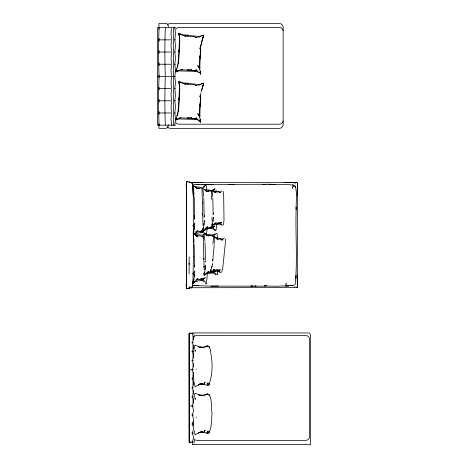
<?xml version="1.0" encoding="UTF-8"?>
<svg xmlns="http://www.w3.org/2000/svg" width="468" height="468" viewBox="0 0 468 468"><rect width="100%" height="100%" fill="white"/><g stroke="black" fill="none" stroke-linecap="round" stroke-linejoin="round"><path stroke-width="0.7" d="M189.119 264.262L189.119 263.507L189.113 264.151M193.413 256.669L193.307 196.285L192.348 183.719M297.402 183.86L297.285 287.405M297.437 275.014L297.18 274.763L297.437 287.527M189.072 273.973L189.142 256.68M193.436 256.622L192.915 282.883M194.629 265.157L194.606 266.538M284.696 182.596L297.437 182.538L297.18 195.302L297.437 195.045M204.27 215.561L204.241 216.719M213.232 213.075L213.209 214.063M186.48 183.064L186.48 287.013M295.887 275.687L295.834 278.489L295.881 276.249M193.138 225.816L193.161 224.886L193.161 226.325M193.138 273.692L193.161 272.756L193.231 275.131M211.951 218.556L212.039 220.247M216.877 224.137L215.982 230.502M194.606 218.667L194.167 196.478M214.315 243.337L214.274 237.604M206.341 282.918L206.306 283.473M200.626 48.537L200.591 49.292L200.591 47.531M200.626 96.572L200.591 97.326L200.591 95.566M205.464 261.243L205.475 260.945L205.37 261.934M189.09 182.198L189.037 181.836L189.078 182.754M211.969 217.831L212.01 217.035M196.344 369.48L196.367 369.053M196.344 417.514L196.367 417.087M207.207 228.577L206.429 234.345L206.528 233.62M199.748 57.348L199.871 56.061M199.748 105.382L200.117 103.797M202.006 189.3L202.392 203.018M203.229 233.824L203.264 238.235L203.241 236.475M211.302 190.634L211.507 199.403M206.856 272.481L210.612 272.089L210.208 272.265L210.296 270.756M200.251 53.955L199.994 58.272M214.239 244.624L212.776 260.518M178.653 57.383L179.496 38.452L179.472 38.943L179.425 35.942L178.396 33.678M178.653 105.417L179.496 86.486L179.472 86.978L179.425 83.977L178.723 82.485M193.53 355.077L193.974 349.643L194.969 345.214L200.719 347.35L200.228 347.192L201.339 347.238L200.052 347.192L202.258 347.297M210.185 271.381L210.635 269.714M200.193 102.843L200.251 101.989L199.994 106.306M178.998 57.424L178.706 59.278M178.998 105.458L178.706 107.312M294.922 183.877L295.097 182.578L296.829 182.461M194.512 219.48L194.629 215.485L194.629 216.239M194.512 267.357L194.167 244.354M212.899 244.097L213.572 237.024M178.893 56.897L179.73 41.886L179.174 34.275L179.197 34.819L178.647 33.889M178.893 104.937L179.73 89.92L178.934 82.251M178.606 58.488L178.162 61.928L178.419 63.455M178.606 106.523L178.162 109.962L178.419 111.495M193.81 231.853L193.629 233.474L194.518 226.6M193.81 279.724L193.629 281.35L194.518 274.47M212.443 264.514L212.507 263.747L211.612 267.795M204.153 217.409L203.808 198.046M213.133 214.654L212.841 198.11M193.746 399.847L194.969 393.249L200.719 395.384L200.228 395.226L201.339 395.273L200.052 395.226L202.258 395.331M203.451 227.822L203.27 229.191L204.159 223.4M204.668 272.347L204.487 273.716L205.376 267.924M212.536 223.552L212.378 224.716L213.139 219.773M204.001 224.488L204.364 220.51L204.393 221.411M205.218 269.012L205.581 265.034L205.61 265.935M192.582 333.631L192.553 332.923L308.827 332.97M178.384 63.554L178.799 60.717L178.483 59.892M178.384 111.589L178.799 108.751L178.483 107.927M200.538 52.978L200.848 50.304L200.234 48.017L200.152 48.362L202.48 39.02L200.322 47.982L200.304 47.367M200.538 101.018L200.848 98.338L200.234 96.051L200.152 96.396L200.76 94.758M194.226 228.899L194.723 223.166L194.752 224.236M194.226 276.769L194.723 271.042L194.752 272.113M212.911 259.535L212.63 261.091M159.044 29.104L159.044 27.67C158.476 43.916 158.476 60.167 159.044 76.413C158.476 92.664 158.476 108.915 159.044 125.161L159.044 123.727M165.309 27.67C164.742 43.916 164.742 60.167 165.309 76.413C164.742 92.664 164.742 108.915 165.309 125.161M171.475 28.39L171.036 33.76L171.475 39.136M171.475 40.576L171.036 45.946L171.475 51.322M171.475 52.761L171.036 58.137L171.475 63.508M171.475 64.947L171.036 70.323L171.475 75.693M171.475 77.132L171.036 82.508L171.475 87.879M171.475 89.324L171.036 94.694L171.475 100.064M171.475 101.509L171.036 106.879L171.475 112.256M171.475 113.695L171.036 119.065L171.575 125.161M193.097 281.075L193.231 283.503L198.099 278.472L196.133 279.8M206.429 282.222L207.143 277.588L207.154 273.616M217.971 270.703L217.287 274.441L217.386 273.827M200.146 57.061L199.842 68.913M200.146 105.095L199.842 116.947M193.056 339.844L193.056 336.264M193.056 348.894L193.056 345.314M212.887 221.422L213.314 217.304L213.338 218.07M193.056 357.944L193.056 354.37M193.056 366.994L193.056 363.42M193.056 376.05L193.056 372.469M193.056 385.1L193.056 381.519M193.056 394.15L193.056 390.575M193.056 403.2L193.056 399.625M178.764 58.319L178.402 62.73L178.343 62.326L177.103 67.333M178.764 106.353L178.402 110.764L178.343 110.36L177.103 115.368M192.325 286.486L192.939 282.859M192.605 285L191.599 287.791M192.892 282.795L192.307 286.322L191.576 287.721L190.669 287.867L191.669 287.721L190.792 287.873M189.277 288.616L189.599 287.592L189.318 288.645M202.738 228.957L202.872 231.005L207.739 226.764L206.733 227.466L207.207 227.226M211.922 224.517L212.039 226.266L216.198 222.645L214.104 223.78M203.954 273.482L204.095 275.529L208.956 271.288L206.991 272.411M201.07 92.097L201.31 90.728M168.386 124.757L168.065 126.547L167.193 127.852L166 128.331L158.939 128.331L158.939 124.757M200.181 73.634L200.743 74.026L200.626 72.897M200.62 122.025L200.058 118.533M174.775 125.161L175.494 119.065L174.775 112.975L175.494 106.879L174.775 100.79L175.494 94.694L174.775 88.598L175.494 82.508L174.775 76.413L175.494 70.323L174.775 64.227L175.494 58.137L174.775 52.042L175.494 45.946L174.775 39.856L175.494 33.76L174.775 27.67M176.459 117.55L175.915 119.387M200.175 52.311L200.532 49.69M200.175 100.345L200.79 97.982L200.719 98.356L200.152 95.899M193.354 279.583L193.056 281.958M176.377 117.913L176.056 119.188M176.629 68.697L175.915 71.352M176.652 69.299L176.225 71.118M176.53 69.194L176.056 71.154M223.4 224.815L224.002 220.399L223.698 196.507L223.277 191.406M211.009 269.861L210.723 271.007L212.045 266.181M202.989 227.705L202.697 229.7M212.144 223.447L211.887 225.155M204.212 272.224L203.913 274.225M209.266 384.029L208.927 384.69C212.577 374.587 212.887 363.39 210.752 352.901C210.723 349.567 209.137 343.383 204.756 346.981L207.786 345.969L204.557 346.806M205.341 432.836L207.868 433.21L206.604 432.929C211.963 435.041 211.407 417.415 212.086 413.238C210.84 409.716 213.121 389.511 204.756 395.015L207.786 394.003L204.557 394.84M176.225 119.153L176.553 117.79M201.649 90.306L203.51 83.901M201.743 89.973L203.557 83.784M177.934 64.678L177.325 66.801M177.934 112.712L176.916 115.848M200.567 94.407L200.889 93.243M200.362 95.577L200.322 96.016L200.304 95.402M200.409 46.958L200.228 48.818M283.146 120.908L282.666 122.557L281.356 123.763L279.566 124.201L178.893 124.201L177.097 123.763L175.787 122.557M203.557 35.749L202.293 39.64L203.51 35.86M177.957 65.344L176.793 68.626M177.407 115.186L177.957 113.379M178.173 63.864L178.314 62.776L178.489 63.625M178.173 111.899L178.314 110.811L178.489 111.659M221.662 272.358L222.768 268.047L225.213 244.273L225.377 239.16M186.568 181.73L187.2 181.432M193.688 282.292L193.378 283.035M176.793 116.661L177.202 115.678M295.226 284.462C297.689 258.903 295.191 232.771 296.226 207.055L296.18 209.518C295.899 201.761 297.449 193.582 295.214 186.018M208.927 384.69L209.5 383.403M209.5 431.438L208.927 432.73L209.266 432.063M212.425 225.395L212.162 225.927M204.545 274.505L204.235 275.131M192.026 442.143C193.863 439.452 193.863 435.784 192.026 433.093C193.863 430.402 193.863 426.734 192.026 424.043C193.863 421.352 193.863 417.684 192.026 414.993C193.863 412.302 193.863 408.634 192.026 405.943C193.863 403.246 193.863 399.584 192.026 396.887C193.863 394.196 193.863 390.528 192.026 387.837C193.863 385.146 193.863 381.478 192.026 378.787C193.863 376.096 193.863 372.429 192.026 369.738C193.863 367.047 193.863 363.379 192.026 360.688C193.863 357.991 193.863 354.329 192.026 351.632C193.863 348.941 193.863 345.273 192.026 342.582C193.863 339.891 193.863 336.223 192.026 333.532M205.434 185.568L205.856 184.807M187.095 181.537L187.674 181.379M210.694 271.686L210.366 272.183M205.06 185.942L203.521 187.779M192.98 282.333L193.401 281.835M221.358 191.628L221.908 190.979M215.058 188.762L212.911 190.938M216.274 233.286L214.379 235.246M192.646 282.602L193.471 281.672M187.03 288.551C184.954 288.499 187.44 278.355 186.346 276.816L186.346 193.459C187.457 190.324 184.86 183.93 187.024 181.514M186.644 288.621L186.907 288.61M187.013 288.697L188.516 288.692M193.138 234.866L193.231 235.632L198.099 230.595L195.647 232.175M221.791 222.358L218.977 223.961L217.948 223.218M194.501 281.83L192.447 283.59M167.661 24.822L168.609 23.944L170.539 23.464L279.279 23.464L281.209 23.944L282.625 25.254L283.146 27.045L283.146 124.821L282.625 126.612L281.209 127.922L279.279 128.402L170.539 128.402L168.609 127.922L167.193 126.612M175.787 29.145L177.097 27.94L178.893 27.495L279.566 27.495L281.356 27.94L282.666 29.145L283.146 30.794M295.021 182.684L295.46 182.461M204.996 185.41L203.27 186.937L202.053 187.399L194.477 186.592M201.626 232.052L203.176 231.338M201.626 279.922L203.176 279.215M195.443 281.139L194.518 281.888L195.612 281.022M224.359 238.154L222.903 239.318M214.631 188.727L212.454 190.201M211.267 227.986L212.811 227.389L214.215 228.963M212.49 272.511L214.034 271.914M215.034 233.865L212.911 234.918L204.744 234.146M196.671 231.9L197.215 231.502M196.671 279.77L197.215 279.378M202.948 35.428L203.703 34.895M202.948 83.468L203.703 82.93M203.744 230.964L201.357 232.432L200.146 231.403M192.366 283.585L193.261 282.988M175.945 72.025L180.367 69.896L182.251 69.796L181.052 69.761L190.938 70.282L190.107 69.878M175.945 120.06L180.367 117.93M203.855 230.847L204.645 230.197L202.884 231.403L204.855 233.608M206.312 227.857L206.85 227.53M214.976 223.581L215.438 223.3M207.529 272.382L208.073 272.054M176.892 119.387L177.308 119.141M221.364 222.692L220.282 223.218L221.727 224.523M200.515 36.381L202.656 35.281M200.515 84.415L202.656 83.316M177.688 70.779L177.975 70.621L175.869 71.897M203.27 234.807L202.053 235.269M175.869 119.931L176.366 119.697M219.685 223.371L220.533 223.177M187.048 288.341L188.411 288.516M213.437 270.176L214.754 269.387L213.361 270.03M213.747 270.03L210.208 272.505L210.22 272.177L212.858 271.405L210.869 272.066L212.215 272.832L215.502 270.949L213.741 271.961L215.432 273.488M217.877 270.621L219.001 270.405M202.55 232.614L198.058 232.959L196.267 233.743L194.571 233.567M208.564 385.076L205.341 384.801M202.521 35.387L197.642 37.218M202.521 83.427L197.642 85.252M178.583 118.685L180.127 118.03M220.615 191.242L219.574 191.57L212.776 190.967M201.421 395.717L203.171 395.249M213.829 269.884L214.256 269.726M200.275 235.995L196.139 235.79L196.864 235.901M222.756 238.686L221.703 238.896M203.042 384.152L200.778 384.099L202.135 384.088L198.28 384.918L199.04 384.561L195.086 386.831L194.238 382.654M203.042 432.192L200.778 432.134L202.135 432.122L198.28 432.953L199.04 432.596L195.086 434.866L194.238 430.689M200.825 84.433L200.526 84.492M198.847 37.101L199.508 36.925M198.847 85.135L199.345 85.006M201.655 395.606L202.55 395.372M195.027 335.954L196.964 335.474L305.698 335.474L307.628 335.954L309.044 337.264L309.564 339.054L309.564 436.825L309.044 438.615L307.628 439.926L305.698 440.406L196.964 440.406L195.027 439.926M200.503 384.175L199.971 384.298L200.754 384.117M200.503 432.21L199.971 432.338L200.754 432.157M192.892 70.574L196.186 70.253M192.892 118.609L196.186 118.287M179.501 117.877L180.157 117.778M220.112 239.247L217.035 238.803L217.813 239.066L215.953 238.177L217.86 239.411L214.59 236.58M293.26 285.515L276.834 286.229L264.379 286.036L266.421 285.632L262.987 286.176L210.951 286.123L192.325 285.509M189.248 181.537L189.599 182.52M295.051 287.604L190.429 287.726M211.109 184.632L213.619 184.398L211.401 184.567M187.27 181.502L187.978 181.461M193.863 36.627L191.517 36.756L184.603 35.89L185.884 36.1L182.491 35.275L179.01 33.497M193.863 84.667L191.517 84.79L184.603 83.924L185.884 84.141L182.491 83.31L179.01 81.531M180.683 117.86L190.938 118.316L190.107 117.913M216.731 224.301L214.631 224.909L213.186 224.78M208.365 228.7C208.418 228.624 204.469 229.712 205.259 229.332L204.212 229.267M209.582 273.224C209.635 273.148 205.686 274.236 206.476 273.856L205.429 273.792M195.928 232.034L200.011 231.52L202 230.736L200.011 231.52L200.62 231.847M214.344 223.675L219.533 222.745L217.831 223.306L218.351 223.54M205.569 227.974L209.652 227.542L211.641 226.881L209.652 227.542L210.998 228.308L214.285 226.424L212.77 227.448M296.162 287.644L296.829 287.609L296.139 287.633M193.313 184.684L207.558 184.374M196.501 279.876L200.011 279.396L202 278.612L200.011 279.396L201.357 280.309L204.645 278.074L202.884 279.273L204.574 281.087M292.348 185.076L292.956 185.047M194.875 281.432L196.267 281.619L198.058 280.829L202.55 280.484L204.153 281.83M177.553 70.867L195.133 71.341M177.553 118.901L195.133 119.375M190.862 182.286L191.669 182.368L192.33 183.743M188.417 288.791L187.019 288.703M187.972 181.759L187.048 181.947M196.238 184.527L199.871 184.433M233.257 184.374L269.492 184.263L275.605 184.486L268.772 184.31L287.422 184.556L293.635 185.071M228.249 184.503L234.287 184.351L201.79 184.439L213.73 184.427M203.153 347.256L204.101 347.233L201.521 347.197L204.03 347.899M203.153 395.29L204.101 395.267L201.521 395.232L204.03 395.934M255.522 286.036L256.066 286.018L254.569 286.053M202.603 347.268L199.409 347.32L203.217 347.256M202.129 395.314L202.603 395.308M210.951 286.123L218.392 286.036M199.777 384.129L202.322 384.088L199.228 383.994M188.973 425.435L189.481 425.435M196.344 71.364L194.928 71.335M196.344 119.398L194.928 119.369L195.753 119.393M175.494 27.67L157.482 27.67L157.482 125.161L175.494 125.161M159.044 39.856L171.575 39.856M174.775 39.856L175.494 39.856M159.044 52.042L171.575 52.042M174.775 52.042L175.494 52.042M159.044 64.227L171.575 64.227M174.775 64.227L175.494 64.227M157.482 76.413L175.494 76.413M159.044 88.598L171.575 88.598M174.775 88.598L175.494 88.598M159.044 100.79L171.575 100.79M174.775 100.79L175.494 100.79M159.044 112.975L171.575 112.975M174.775 112.975L175.494 112.975M190.429 182.385L293.881 182.362L295.226 182.754M189.909 182.543L202.574 182.643M189.481 332.906L190.815 332.906M189.376 333.526L193.465 333.532M192.026 342.582L193.465 342.582M192.026 351.632L193.465 351.632M192.026 360.688L193.465 360.688M189.511 369.738L193.465 369.738M192.026 378.787L193.465 378.787M192.026 387.837L193.465 387.837M192.026 396.887L193.465 396.887M189.511 405.943L193.465 405.943M192.026 414.993L193.465 414.993M192.026 424.043L193.465 424.043M200.286 432.157L202.322 432.128L199.807 432.099M192.026 433.093L193.465 433.093M193.465 442.143L189.002 442.149L188.826 333.269L189.335 333.263L189.511 442.143L189.511 333.532M190.815 442.283L189.481 442.149M203.217 395.296L200.912 395.185M215.099 271.083L212.94 271.452L211.77 271.183L212.396 271.317L212.098 271.206M213.279 270.229L218.059 269.861L216.304 270.229L217.368 271.007L220.346 269.738L218.749 270.422L220.036 271.879M203.738 189.686L210.606 190.131M191.623 182.415L190.792 182.356L191.576 182.561L192.307 183.959L192.892 187.487L193.284 196.314M216.795 224.295L220.001 224.09L221.37 225.055M208.435 228.694L212.191 228.454L214.73 230.297M209.658 273.218L213.408 272.979L215.947 274.821M194.477 234.462L201.626 235.117M205.78 190.833L206.505 190.932M214.525 191.95L215.14 192.032M206.996 235.357L207.722 235.457M193.395 444.6L192.798 444.319M196.139 187.914L196.864 188.031M199.479 36.557L182.789 34.755L178.413 33.316M199.479 84.591L182.789 82.795L178.413 81.35M214.999 237.522L221.083 238.657M215.157 271.089L218.369 271.253L219.615 272.364M293.769 185.258L294.793 185.509M217.035 238.803L216.625 238.698M293.927 284.731L294.407 284.854M196.63 235.866L197.572 236.112L196.016 235.702L197.671 236.574L195.291 235.176L195.975 235.679L192.886 232.894M196.016 187.826L199.28 188.341L198.385 188.247L201.234 188.083M194.431 36.785L195.835 37.229M194.431 84.819L195.835 85.264M190.938 70.282L190.628 70.153L191.991 70.808L195.536 70.27L196.841 70.756L195.969 69.603L198.216 72.019M190.938 118.316L190.628 118.188L191.991 118.849L195.536 118.305L196.841 118.79L195.969 117.638L197.104 119.205L200.474 121.85M204.177 233.099L206.838 235.269L206.148 234.842L208.529 236.024L206.874 235.287L210.138 235.714L209.243 235.638L211.788 235.363L212.946 236.176M218.872 192.067L214.42 191.886L212.256 190.078M210.898 190.997L211.29 191.348L210.571 190.839L208.026 191.114L208.915 191.19L205.657 190.763L207.312 191.5L204.03 189.405M196.566 188.118L197.671 188.703L195.291 187.299L195.975 187.803L193.489 185.31M309.471 333.052L310.518 334.819L310.518 444.6L192.553 444.6L192.559 442.184M196.946 71.007L196.186 70.557L199.169 72.838M196.946 119.042L196.186 118.591L200.871 122.236M200.801 235.983L201.41 236.434M209.787 227.436L210.261 227.811M211.009 271.961L211.483 272.335M220.563 239.288L221.042 239.669M198.999 72.212L199.848 72.99M200.146 279.273L200.62 279.718M205.534 283.087L206.259 283.889M216.427 270.153L216.795 270.516M200.421 73.751L200.871 74.201M196.32 70.229L196.841 70.756L196.431 70.352M196.32 118.264L196.823 118.813L196.431 118.386M178.483 33.538L179.25 34.702M222.089 224.815L222.581 225.482M214.636 229.302L215.21 230.081M215.853 273.827L216.432 274.605M215.052 229.993L215.602 230.806M205.019 233.813L205.616 234.766M204.996 281.49L205.569 282.42M220.358 272.206L220.773 272.926M205.961 283.28L206.113 283.421M295.144 186.153L295.32 186.381M211.922 190.698L211.723 190.119M186.633 288.534L186.521 287.878M193.097 186.176L193.196 186.486L192.863 185.369M200.058 70.498L200.497 72.236M200.532 72.739L200.784 73.874M212.062 191.125L212.764 196.817M202.901 189.873L203.72 196.537M204.118 234.398L204.937 241.061M200.134 119.808L200.409 120.943M214.186 237.159L214.051 236.562M200.596 72.914L200.714 73.406M193.261 186.773L194.08 194.688M217.006 233.474L217.608 237.955M168.386 26.98L168.065 25.19L167.193 23.88L166 23.4L158.939 23.4L158.939 26.98M200.181 70.89L200.374 72.008M199.608 69.276L199.766 70.2M200.181 118.925L200.784 121.908M199.608 117.31L199.766 118.234M192.371 183.696L192.728 185.854M216.023 190.201L216.216 191.488M295.255 186.153L295.407 187.2M203.013 225.699L202.626 213.66M206.101 185.205L206.704 190.423M193.77 378.834L193.998 381.215M294.922 286.24L295.021 287.428M199.795 68.749L199.631 66.83L199.69 67.749C198.912 61.097 201.199 53.68 200.123 47.754L200.047 48.76L200.626 49.614L200.596 49.228M199.795 116.784L199.631 114.871L199.69 115.783C198.912 109.132 201.199 101.714 200.123 95.794L200.047 96.794L200.626 97.648L200.596 97.268M204.194 269.884L203.843 258.184M194.08 242.559L193.541 235.96M205.025 242.57L205.511 259.968M193.489 373.593L193.717 378.033M193.489 421.627L193.717 426.067M179.115 34.878L179.139 35.346M179.115 82.912L179.139 83.38M202.369 202.509L202.644 215.052M179.788 40.851L179.806 42.237M179.788 88.885L179.806 90.271M203.867 259.576L203.258 237.604M194.243 334.819L194.243 337.007M194.243 439.042L194.243 442.687M173.634 27.67L173.634 125.161M159.044 38.423L159.044 41.289M159.044 50.608L159.044 53.475M159.044 62.794L159.044 65.66M159.044 74.979L159.044 77.846M159.044 87.165L159.044 90.037M159.044 99.356L159.044 102.223M159.044 111.542L159.044 114.408M178.314 60.354L178.314 60.746L178.279 60.349M178.314 108.389L178.314 108.781L178.279 108.383M204.019 266.479L203.995 267.263L203.989 266.503M189.142 286.837L189.09 287.498L189.136 286.861M179.121 50.374L179.069 51.538L179.15 49.865L179.121 50.374M179.121 98.409L179.069 99.573L179.15 97.9L179.121 98.409M292.576 187.294L292.512 188.276L292.693 187.212L294.267 186.135L292.629 186.668L292.576 187.294M179.437 35.802L179.367 36.358L179.437 35.802M179.437 83.836L179.367 84.392L179.437 83.836M203.013 37.253L202.808 37.551L203.013 37.253M203.013 85.287L202.808 85.585L203.013 85.287M205.095 382.204L204.358 383.304L205.095 382.204M205.095 430.244L204.358 431.338L205.095 430.244M207.716 383.052L207.031 384.111L208.517 383.233L207.716 383.052M207.716 431.092L207.031 432.145L208.517 431.268L207.716 431.092M203.03 230.736L201.901 232.134L203.03 230.736M203.03 278.612L201.901 280.01L203.03 278.612M212.671 226.881L211.542 228.056L212.671 226.881M220.41 222.745L219.445 223.751L220.41 222.745M213.894 271.405L212.759 272.581L213.894 271.405M218.93 269.96L217.854 270.849L218.93 269.96M204.961 230.04L205.247 229.934L204.961 230.04M204.961 277.916L205.247 277.811L204.961 277.916M222.06 222.241L222.06 222.241M214.601 226.296L214.882 226.208L214.601 226.296M215.818 270.82L216.105 270.732L215.818 270.82M220.627 269.65L220.627 269.65M293.073 285.34L290.33 285.538L293.073 285.34M202.504 384.064L201.919 384.134L203.726 384.082L202.504 384.064M202.504 432.099L201.919 432.169L203.726 432.116L202.504 432.099M205.902 346.659L205.423 346.706L205.902 346.659M205.902 394.694L205.423 394.746L205.902 394.694M252.784 286.036L250.825 286.094L252.784 286.059M208.213 385.234L207.54 385.205L208.213 385.234M208.213 433.269L207.54 433.239L208.213 433.269M288.926 285.854L285.439 285.971L288.926 285.854M188.042 35.293L186.896 35.164L188.042 35.293M188.042 83.327L186.896 83.199L188.042 83.327M202.474 188.703L201.831 188.721L203.358 188.709L202.474 188.703M202.474 236.58L201.831 236.597L203.358 236.586L202.474 236.58M219.937 192.512L219.387 192.529L220.691 192.518L219.937 192.512M213.332 236.024L212.688 236.036L214.215 236.03L213.332 236.024M195.636 350.175L195.682 351.094L195.636 350.175M195.636 398.209L195.682 399.134L195.636 398.209M188.75 69.907L187.516 69.884L189.429 69.931L188.75 69.907M188.75 117.942L187.516 117.918L189.429 117.965L188.75 117.942M286.135 283.965L285.62 283.953L286.632 284.035L286.135 283.965M263.385 184.357L262.835 184.339L266.099 184.527L263.385 184.357M198.21 285.515L193.524 285.316L198.21 285.515M196.279 37.393L195.682 37.358L196.911 37.452L196.279 37.393M196.279 85.428L195.682 85.392L196.911 85.492L196.279 85.428M221.931 239.879L221.387 239.827L222.686 239.967L221.931 239.879M198.923 346.917L198.251 346.683L198.9 346.923M199.795 395.29L198.9 394.963L199.795 395.29M215.83 192.512L213.853 191.488L215.83 192.512M204.528 384.439L204.036 384.17L204.528 384.439M204.528 432.473L204.036 432.204L204.528 432.473M198.806 120.434L198.385 120.136L199.503 120.949L198.806 120.434M212.115 235.521L212.513 235.872L212.115 235.521M205.317 233.86L205.013 233.514L205.838 234.462L205.317 233.86M191.383 69.51L191.131 69.217L191.383 69.51M191.383 117.544L191.131 117.257L191.383 117.544M198.742 67.737L197.835 65.549L198.742 67.737M198.742 115.772L197.835 113.584L198.742 115.772M209.126 346.718L209.524 347.461L209.126 346.718M209.126 394.752L209.524 395.495L209.126 394.752M200.725 121.487L200.532 120.773L200.696 121.475M189.364 288.604L189.359 287.551L189.359 288.604"/></g></svg>
